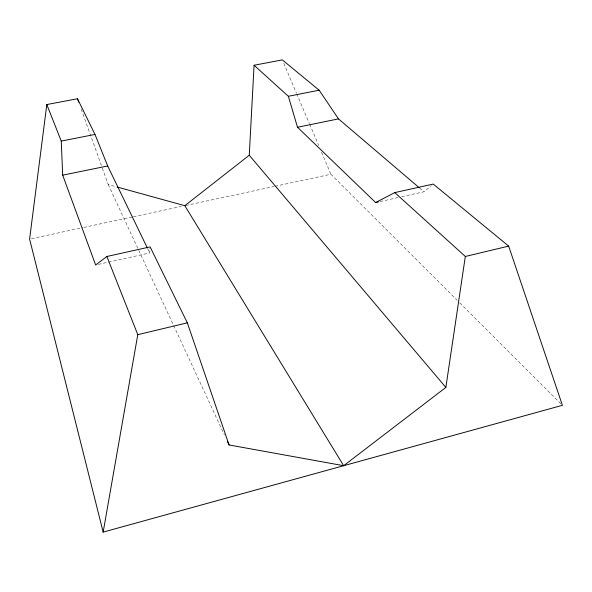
<?xml version="1.0" encoding="UTF-8"?>
<svg xmlns="http://www.w3.org/2000/svg" width="592" height="592" viewBox="0 0 592 592"><rect width="100%" height="100%" fill="white"/><g stroke="black" fill="none" stroke-linecap="round" stroke-linejoin="round"><path stroke-width="0.44" stroke-dasharray="2.96 2.22" d="M98.353 264.395L149.746 252.932L150.057 247.759M401.613 196.751L423.983 191.764L431.272 185.725M380.138 201.546L398.031 197.55M31.406 238.694L82.843 227.631M83.746 227.432L132.475 216.953M133.37 216.753L181.196 206.467M185.71 205.498L274.103 186.48M275.006 186.288L330.921 174.255L457.128 300.233M102.32 168.076L108.218 184.549L116.232 186.761M419.78 188.182L423.983 191.764M459.74 302.845L562.4 405.32M147.741 248.795L149.746 252.932M108.218 184.549L224.405 434.913M283.768 63.285L296.363 92.929M296.725 93.78L309.327 123.425M309.683 124.276L318.681 145.454M321.567 152.233L330.921 174.255M81.208 109.135L102.009 167.21"/><path stroke-width="0.89" d="M227.513 441.617L229.067 444.962L343.678 465.704L445.857 387.412L249.262 155.252L254.079 65.253L282.325 59.896L319.162 90.206L338.491 118.888L419.077 187.583M147.341 247.967L107.692 165.975L94.979 134.436L77.485 98.738L46.812 104.555L29.6 239.079L103.163 532.104L562.4 405.32L508.669 246.117L433.255 184.075L394.775 192.607L375.661 202.545L297.502 127.25L288.356 96.281L254.079 65.253M445.857 387.412L465.327 256.469L394.775 192.607M103.163 532.104L137.781 334.672L106.878 256.484L150.109 246.894L187.338 322.84L229.067 444.962M117.127 187.005L184.808 205.69L249.262 155.252M106.878 256.484L95.645 265.001L62.685 175.158L61.257 141.088L46.812 104.555M137.781 334.672L187.338 322.84M465.327 256.469L508.669 246.117M375.661 202.545L378.347 201.946M62.685 175.158L107.692 165.975M297.502 127.25L338.491 118.888M61.257 141.088L94.979 134.436M288.356 96.281L319.162 90.206M184.808 205.69L343.678 465.704M77.485 98.738L78.721 102.201"/></g></svg>
